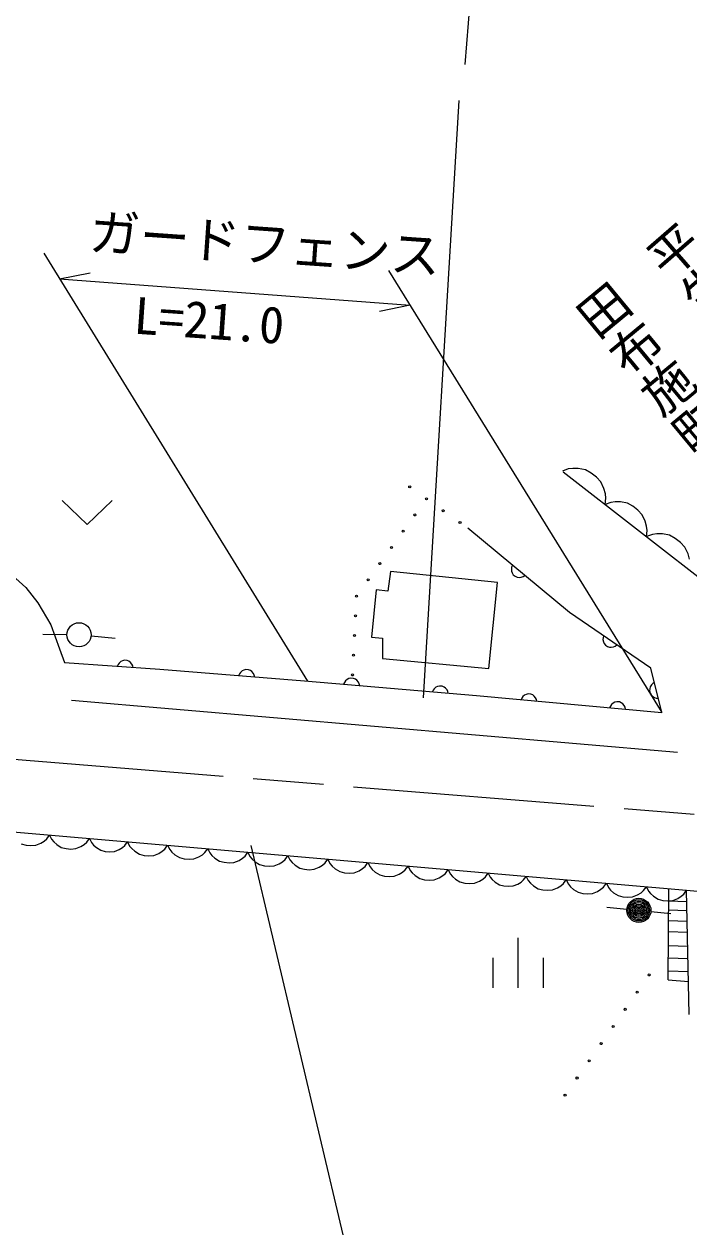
# Model space of a CAD drawing. Units: millimetres, scale not verified. Extents: x 40000 to 680000, y 20000 to 380000.
# Drawn here: x 423152 to 456204, y 257603 to 317844 of the extents above; entities that cross this region are included whole.
import ezdxf
from ezdxf.enums import TextEntityAlignment as Align

# ---------------------------------------------------------------- set-up
doc = ezdxf.new("R2010")
doc.units = ezdxf.units.MM
doc.header["$LTSCALE"] = 1000
doc.linetypes.add('CHAIN', pattern=[18.5, 12, -1.5, 3.5, -1.5])
for name, color, linetype, lineweight in [('M-BGD', 7, 'Continuous', 25), ('M-BMK', 2, 'CHAIN', 13), ('M-BMK-HTXT', 7, 'Continuous', 13), ('M-STR-HTXT', 7, 'Continuous', 13), ('M-STR-STRC', 7, 'Continuous', 25)]:
    doc.layers.add(name, color=color, linetype=linetype, lineweight=lineweight)
doc.styles.add('@ＭＳ ゴシック', font='')
doc.styles.add('ＭＳ ゴシック', font='')
doc.styles.get('@ＭＳ ゴシック').set_extended_font_data('@MS Gothic')
doc.styles.get('ＭＳ ゴシック').set_extended_font_data('MS Gothic')

msp = doc.modelspace()

# ---------------------------------------------------------------- linework, layer by layer
at = {"layer": 'M-BGD'}
for p, q in [((450210, 295711), (449917, 295597)), ((449952, 295570), (460415, 287432)), ((450437, 295739), (450210, 295711)), ((450707, 295735), (450437, 295739)), ((451063, 295663), (450707, 295735)), ((451352, 295507), (451063, 295663)), ((451607, 295308), (451352, 295507)), ((451830, 295067), (451607, 295308)), ((451986, 294740), (451830, 295067)), ((452057, 294479), (451986, 294740)), ((425033, 294140), (426283, 292940)), ((426283, 292940), (427533, 294140)), ((452048, 293940), (452086, 294252)), ((452331, 294049), (452048, 293940)), ((452086, 294252), (452057, 294479)), ((452550, 294076), (452331, 294049)), ((452809, 294072), (452550, 294076)), ((453152, 294003), (452809, 294072)), ((453430, 293853), (453152, 294003)), ((453676, 293661), (453430, 293853)), ((453890, 293429), (453676, 293661)), ((454041, 293114), (453890, 293429)), ((454109, 292863), (454041, 293114)), ((454137, 292644), (454109, 292863)), ((450270, 288572), (445210, 292767)), ((454100, 292343), (454137, 292644)), ((454394, 292457), (454100, 292343)), ((454621, 292485), (454394, 292457)), ((454891, 292481), (454621, 292485)), ((455246, 292410), (454891, 292481)), ((455535, 292253), (455246, 292410)), ((455791, 292055), (455535, 292253)), ((456014, 291813), (455791, 292055)), ((456170, 291486), (456014, 291813)), ((456241, 291226), (456170, 291486)), ((422402, 290558), (423233, 289814)), ((441373, 290602), (441240, 289631)), ((446697, 290067), (441373, 290602)), ((447395, 290830), (447381, 290738)), ((447381, 290738), (447392, 290625)), ((447392, 290625), (447423, 290537)), ((447432, 290925), (447395, 290830)), ((447423, 290537), (447476, 290451)), ((447476, 290451), (447575, 290370)), ((447575, 290370), (447669, 290333)), ((447874, 290329), (447962, 290360)), ((447962, 290360), (448048, 290414)), ((423233, 289814), (423833, 289052)), ((446266, 285782), (446697, 290067)), ((447669, 290333), (447761, 290319)), ((447761, 290319), (447874, 290329)), ((440657, 289704), (440426, 287334)), ((441240, 289631), (440657, 289704)), ((423833, 289052), (424476, 287961)), ((454325, 285796), (450270, 288572)), ((424476, 287961), (424915, 286754)), ((425277, 287463), (424077, 287470)), ((426474, 287401), (427668, 287285)), ((451967, 287410), (451939, 287312)), ((424915, 286754), (425162, 286083)), ((440426, 287334), (440979, 287296)), ((440979, 287296), (440973, 286278)), ((451939, 287312), (451934, 287219)), ((451934, 287219), (451955, 287108)), ((451955, 287108), (451993, 287023)), ((451993, 287023), (452055, 286943)), ((452055, 286943), (452160, 286870)), ((452160, 286870), (452258, 286843)), ((452258, 286843), (452351, 286837)), ((452351, 286837), (452462, 286858)), ((452462, 286858), (452547, 286897)), ((452547, 286897), (452627, 286958)), ((428044, 286167), (427960, 286125)), ((428142, 286191), (428044, 286167)), ((428269, 286182), (428142, 286191)), ((428363, 286142), (428269, 286182)), ((440973, 286278), (446266, 285782)), ((425162, 286083), (429905, 285753)), ((427820, 285975), (427781, 285882)), ((427874, 286052), (427820, 285975)), ((427960, 286125), (427874, 286052)), ((428439, 286088), (428363, 286142)), ((428512, 286003), (428439, 286088)), ((428554, 285919), (428512, 286003)), ((428579, 285821), (428554, 285919)), ((429905, 285753), (437097, 285169)), ((433910, 285589), (433856, 285513)), ((433996, 285662), (433910, 285589)), ((434080, 285704), (433996, 285662)), ((434178, 285729), (434080, 285704)), ((434305, 285719), (434178, 285729)), ((434399, 285680), (434305, 285719)), ((434475, 285626), (434399, 285680)), ((434548, 285540), (434475, 285626)), ((434590, 285456), (434548, 285540)), ((454865, 283592), (454325, 285796)), ((433856, 285513), (433817, 285419)), ((434615, 285358), (434590, 285456)), ((437097, 285169), (445649, 284441)), ((439080, 285090), (439039, 284997)), ((439135, 285165), (439080, 285090)), ((439221, 285238), (439135, 285165)), ((439305, 285279), (439221, 285238)), ((439404, 285302), (439305, 285279)), ((439531, 285291), (439404, 285302)), ((439624, 285250), (439531, 285291)), ((439700, 285195), (439624, 285250)), ((439772, 285109), (439700, 285195)), ((439813, 285025), (439772, 285109)), ((439836, 284926), (439813, 285025)), ((454348, 284963), (454289, 284866)), ((454414, 285029), (454348, 284963)), ((454500, 285083), (454414, 285029)), ((443488, 284699), (443447, 284606)), ((443543, 284774), (443488, 284699)), ((443629, 284847), (443543, 284774)), ((443713, 284887), (443629, 284847)), ((443812, 284911), (443713, 284887)), ((443939, 284899), (443812, 284911)), ((444032, 284859), (443939, 284899)), ((444107, 284804), (444032, 284859)), ((444180, 284717), (444107, 284804)), ((444221, 284634), (444180, 284717)), ((444244, 284535), (444221, 284634)), ((445649, 284441), (454865, 283592)), ((447950, 284383), (447896, 284307)), ((448037, 284455), (447950, 284383)), ((448121, 284496), (448037, 284455)), ((448220, 284520), (448121, 284496)), ((448347, 284508), (448220, 284520)), ((448440, 284468), (448347, 284508)), ((448515, 284413), (448440, 284468)), ((448588, 284326), (448515, 284413)), ((454262, 284777), (454254, 284676)), ((454254, 284676), (454284, 284552)), ((454289, 284866), (454262, 284777)), ((454284, 284552), (454338, 284466)), ((454338, 284466), (454404, 284400)), ((454404, 284400), (454500, 284341)), ((454500, 284341), (454590, 284314)), ((425501, 284211), (455646, 281624)), ((447896, 284307), (447855, 284215)), ((448629, 284242), (448588, 284326)), ((448652, 284144), (448629, 284242)), ((452303, 283916), (452263, 283823)), ((452358, 283992), (452303, 283916)), ((452445, 284064), (452358, 283992)), ((452529, 284105), (452445, 284064)), ((452627, 284128), (452529, 284105)), ((452755, 284117), (452627, 284128)), ((452848, 284077), (452755, 284117)), ((452923, 284022), (452848, 284077)), ((452996, 283935), (452923, 284022)), ((453037, 283851), (452996, 283935)), ((453060, 283753), (453037, 283851)), ((454590, 284314), (454690, 284306)), ((418431, 278013), (456093, 274747)), ((423972, 277091), (424141, 277196)), ((424141, 277196), (424271, 277306)), ((424271, 277306), (424408, 277495)), ((424408, 277495), (424510, 277285)), ((424510, 277285), (424620, 277155)), ((424620, 277155), (424769, 277022)), ((426134, 277024), (426264, 277133)), ((426264, 277133), (426401, 277322)), ((426401, 277322), (426498, 277123)), ((426498, 277123), (426602, 276999)), ((428164, 276978), (428294, 277158)), ((428294, 277158), (428396, 276948)), ((423005, 277054), (423241, 276994)), ((423241, 276994), (423480, 276973)), ((423480, 276973), (423722, 276992)), ((423722, 276992), (423972, 277091)), ((424769, 277022), (424997, 276881)), ((424997, 276881), (425233, 276821)), ((425233, 276821), (425472, 276800)), ((425472, 276800), (425715, 276819)), ((425715, 276819), (425964, 276918)), ((425964, 276918), (426134, 277024)), ((426602, 276999), (426743, 276872)), ((426743, 276872), (426960, 276739)), ((426960, 276739), (427184, 276682)), ((427184, 276682), (427411, 276662)), ((427411, 276662), (427642, 276680)), ((427642, 276680), (427879, 276774)), ((427879, 276774), (428040, 276874)), ((428040, 276874), (428164, 276978)), ((428396, 276948), (428505, 276818)), ((428505, 276818), (428654, 276685)), ((428654, 276685), (428883, 276544)), ((428883, 276544), (429118, 276484)), ((429600, 276482), (429850, 276581)), ((429850, 276581), (430019, 276687)), ((430019, 276687), (430149, 276796)), ((430149, 276796), (430286, 276985)), ((430286, 276985), (430388, 276775)), ((430388, 276775), (430498, 276645)), ((430498, 276645), (430647, 276512)), ((430647, 276512), (430875, 276372)), ((431842, 276408), (432012, 276514)), ((432012, 276514), (432142, 276623)), ((432142, 276623), (432279, 276812)), ((432279, 276812), (432381, 276602)), ((432381, 276602), (432490, 276472)), ((434134, 276450), (434271, 276639)), ((434271, 276639), (434373, 276430)), ((429118, 276484), (429358, 276463)), ((429358, 276463), (429600, 276482)), ((430875, 276372), (431111, 276311)), ((431111, 276311), (431350, 276290)), ((431350, 276290), (431593, 276309)), ((431593, 276309), (431842, 276408)), ((432490, 276472), (432639, 276339)), ((432639, 276339), (432868, 276199)), ((432868, 276199), (433104, 276138)), ((433104, 276138), (433343, 276117)), ((433343, 276117), (433585, 276137)), ((433585, 276137), (433835, 276235)), ((433835, 276235), (434004, 276341)), ((434004, 276341), (434134, 276450)), ((434373, 276430), (434483, 276300)), ((434483, 276300), (434632, 276166)), ((434632, 276166), (434860, 276026)), ((434860, 276026), (435096, 275965)), ((435096, 275965), (435335, 275945)), ((435335, 275945), (435578, 275964)), ((435578, 275964), (435827, 276063)), ((435827, 276063), (435997, 276168)), ((435997, 276168), (436127, 276277)), ((436127, 276277), (436264, 276466)), ((436264, 276466), (436366, 276257)), ((436366, 276257), (436475, 276127)), ((436475, 276127), (436624, 275993)), ((436624, 275993), (436853, 275853)), ((437820, 275890), (437989, 275995)), ((437989, 275995), (438119, 276105)), ((438119, 276105), (438256, 276294)), ((438256, 276294), (438358, 276084)), ((438358, 276084), (438468, 275954)), ((438468, 275954), (438617, 275821)), ((439982, 275823), (440112, 275932)), ((440112, 275932), (440249, 276121)), ((440249, 276121), (440351, 275911)), ((440351, 275911), (440460, 275781)), ((442104, 275759), (442241, 275948)), ((442241, 275948), (442344, 275738)), ((436853, 275853), (437089, 275793)), ((437089, 275793), (437328, 275772)), ((437328, 275772), (437570, 275791)), ((437570, 275791), (437820, 275890)), ((438617, 275821), (438845, 275680)), ((438845, 275680), (439081, 275620)), ((439081, 275620), (439320, 275599)), ((439320, 275599), (439563, 275618)), ((439563, 275618), (439812, 275717)), ((439812, 275717), (439982, 275823)), ((440460, 275781), (440609, 275648)), ((440609, 275648), (440838, 275508)), ((440838, 275508), (441074, 275447)), ((441074, 275447), (441313, 275426)), ((441313, 275426), (441555, 275445)), ((441555, 275445), (441805, 275544)), ((441805, 275544), (441974, 275650)), ((441974, 275650), (442104, 275759)), ((442344, 275738), (442453, 275608)), ((442453, 275608), (442602, 275475)), ((442602, 275475), (442830, 275335)), ((442830, 275335), (443066, 275274)), ((443548, 275273), (443797, 275371)), ((443797, 275371), (443967, 275477)), ((443967, 275477), (444097, 275586)), ((444097, 275586), (444234, 275775)), ((444234, 275775), (444336, 275565)), ((444336, 275565), (444445, 275436)), ((444445, 275436), (444594, 275302)), ((444594, 275302), (444823, 275162)), ((445790, 275199), (445960, 275304)), ((445960, 275304), (446089, 275413)), ((446089, 275413), (446226, 275602)), ((446226, 275602), (446323, 275403)), ((446323, 275403), (446427, 275280)), ((447989, 275259), (448119, 275438)), ((448119, 275438), (448221, 275229)), ((443066, 275274), (443305, 275253)), ((443305, 275253), (443548, 275273)), ((444823, 275162), (445059, 275101)), ((445059, 275101), (445298, 275081)), ((445298, 275081), (445540, 275100)), ((445540, 275100), (445790, 275199)), ((446427, 275280), (446569, 275153)), ((446569, 275153), (446786, 275020)), ((446786, 275020), (447010, 274962)), ((447010, 274962), (447237, 274943)), ((447237, 274943), (447467, 274961)), ((447467, 274961), (447704, 275055)), ((447704, 275055), (447866, 275155)), ((447866, 275155), (447989, 275259)), ((448221, 275229), (448331, 275099)), ((448331, 275099), (448480, 274965)), ((448480, 274965), (448708, 274825)), ((448708, 274825), (448944, 274764)), ((448944, 274764), (449183, 274744)), ((449183, 274744), (449426, 274763)), ((449426, 274763), (449675, 274862)), ((449675, 274862), (449845, 274967)), ((449845, 274967), (449975, 275076)), ((449975, 275076), (450112, 275265)), ((450112, 275265), (450214, 275056)), ((450214, 275056), (450323, 274926)), ((450323, 274926), (450472, 274792)), ((450472, 274792), (450701, 274652)), ((451668, 274689), (451837, 274794)), ((451837, 274794), (451967, 274904)), ((451967, 274904), (452104, 275093)), ((452104, 275093), (452206, 274883)), ((452206, 274883), (452316, 274753)), ((452316, 274753), (452465, 274620)), ((453830, 274622), (453960, 274731)), ((453960, 274731), (454097, 274920)), ((454097, 274920), (454199, 274710)), ((454199, 274710), (454308, 274580)), ((455187, 270283), (455211, 274823)), ((455952, 274558), (456089, 274747)), ((456221, 268570), (456093, 274747)), ((456093, 274747), (458780, 274514)), ((450701, 274652), (450937, 274592)), ((450937, 274592), (451176, 274571)), ((451176, 274571), (451418, 274590)), ((451418, 274590), (451668, 274689)), ((452465, 274620), (452693, 274479)), ((452693, 274479), (452929, 274419)), ((452929, 274419), (453168, 274398)), ((453168, 274398), (453411, 274417)), ((453411, 274417), (453660, 274516)), ((453660, 274516), (453830, 274622)), ((454308, 274580), (454457, 274447)), ((454457, 274447), (454686, 274307)), ((454686, 274307), (454922, 274246)), ((454922, 274246), (455161, 274225)), ((455161, 274225), (455403, 274244)), ((455207, 274228), (456104, 274196)), ((455403, 274244), (455653, 274343)), ((455653, 274343), (455823, 274449)), ((455823, 274449), (455952, 274558)), ((453124, 273797), (452128, 273883)), ((454319, 273685), (455314, 273584)), ((455205, 273771), (456114, 273739)), ((455202, 273244), (456124, 273211)), ((447707, 272385), (447707, 269885)), ((455200, 272690), (456136, 272656)), ((455196, 272005), (456150, 271971)), ((446457, 271385), (446457, 269885)), ((448957, 271385), (448957, 269885)), ((455193, 271382), (456163, 271348)), ((455190, 270740), (456177, 270705)), ((455187, 270283), (456187, 270215))]:
    msp.add_line(p, q, dxfattribs=at)
for centre, radius in [((442323, 294822), 50), ((443157, 294229), 50), ((443157, 294229), 50), ((442577, 293422), 50), ((443991, 293635), 50), ((444826, 293042), 50), ((441998, 292615), 50), ((441418, 291808), 50), ((440839, 291001), 50), ((440259, 290194), 50), ((439680, 289387), 50), ((425877, 287460), 600), ((439629, 288405), 50), ((439579, 287423), 50), ((439529, 286442), 50), ((439478, 285460), 50), ((453722, 273746), 600), ((453722, 273746), 528), ((453722, 273746), 456), ((453722, 273746), 384), ((453722, 273746), 312), ((453722, 273746), 240), ((453722, 273746), 168), ((453722, 273746), 96), ((453722, 273746), 24), ((454231, 270531), 50), ((453634, 269677), 50), ((453037, 268822), 50), ((452439, 267968), 50), ((451842, 267114), 50), ((451244, 266259), 50), ((450647, 265405), 50), ((450050, 264551), 50)]:
    msp.add_circle(centre, radius, dxfattribs=at)
at = {"layer": 'M-BMK'}
msp.add_line((469928, 277423), (370984, 285433), dxfattribs=at)
at = {"layer": 'M-STR-HTXT'}
for p, q in [((424123, 306457), (437234, 285157)), ((424913, 305173), (426440, 305479)), ((441269, 305596), (454865, 283592)), ((424913, 305173), (442344, 303857)), ((442344, 303857), (440816, 303551))]:
    msp.add_line(p, q, dxfattribs=at)
at = {"layer": 'M-STR-STRC'}
for p, q in [((445323, 318930), (445066, 315836)), ((444763, 314050), (442990, 284329)), ((425501, 284211), (455646, 281624)), ((434418, 276972), (439004, 257603))]:
    msp.add_line(p, q, dxfattribs=at)

# ---------------------------------------------------------------- texts
at = {"layer": 'M-BMK-HTXT', "style": '@ＭＳ ゴシック'}
for s, rotation, p in [('平生町', 311, (453516, 306563)), ('田布施町', 309.6, (450019, 303657))]:
    msp.add_text(s, height=1833, rotation=rotation, dxfattribs=at).set_placement(p, align=Align.BOTTOM_LEFT)
at = {"layer": 'M-STR-HTXT', "style": 'ＭＳ ゴシック'}
for s, p in [('ガードフェンス', (426302, 306068)), ('L=21.0', (428517, 301903))]:
    msp.add_text(s, height=1833, rotation=356, dxfattribs=at).set_placement(p, align=Align.BOTTOM_LEFT)

doc.saveas('drawing.dxf')
